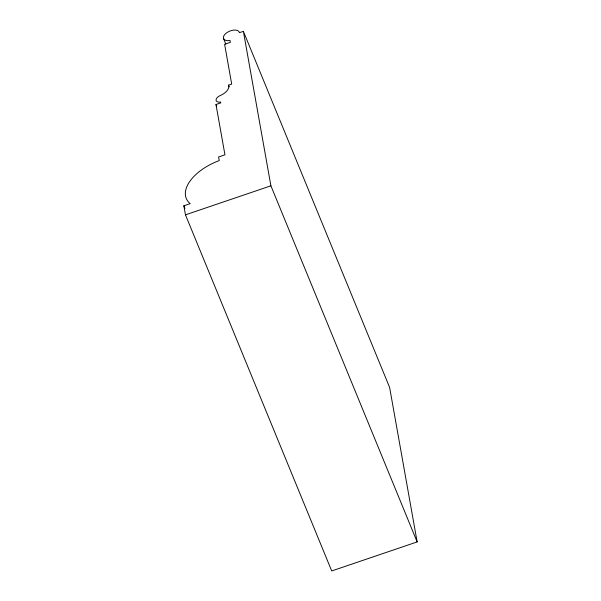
<?xml version="1.0" encoding="UTF-8"?>
<svg xmlns="http://www.w3.org/2000/svg" width="601" height="601" viewBox="0 0 601 601"><rect width="100%" height="100%" fill="white"/><g stroke="black" fill="none" stroke-linecap="round" stroke-linejoin="round"><path stroke-width="0.9" d="M243.382 31.342L239.468 32.672A8.527 4.568 -22.3 0 0 231.408 30.546A8.527 4.568 -22.3 0 0 223.377 37.194A8.527 4.568 -22.3 0 0 230.018 40.507L230.341 42.355L224.609 44.301L231.693 84.072L228.515 85.147A11.9 6.378 -22.3 0 1 225.24 92.531L224.09 93.41A11.9 6.378 -22.3 0 1 220.064 95.612A6.018 3.223 -22.3 0 0 216.067 100.149A6.018 3.223 -22.3 0 0 220.605 102.05L220.755 102.891L215.984 104.506L224.947 154.818L218.591 156.974L219.237 160.587A42.123 22.568 -22.3 0 0 190.209 203.641L183.853 205.797L185.469 214.842L331.707 570.95L417.147 541.922L389.628 387.457L243.382 31.342L270.901 185.814L417.147 541.922M185.469 214.842L270.901 185.814M223.67 38.877L225.811 44.091M228.515 85.147L229.229 86.89M215.984 104.506L216.698 106.242M183.853 205.797L184.928 208.404"/></g></svg>
